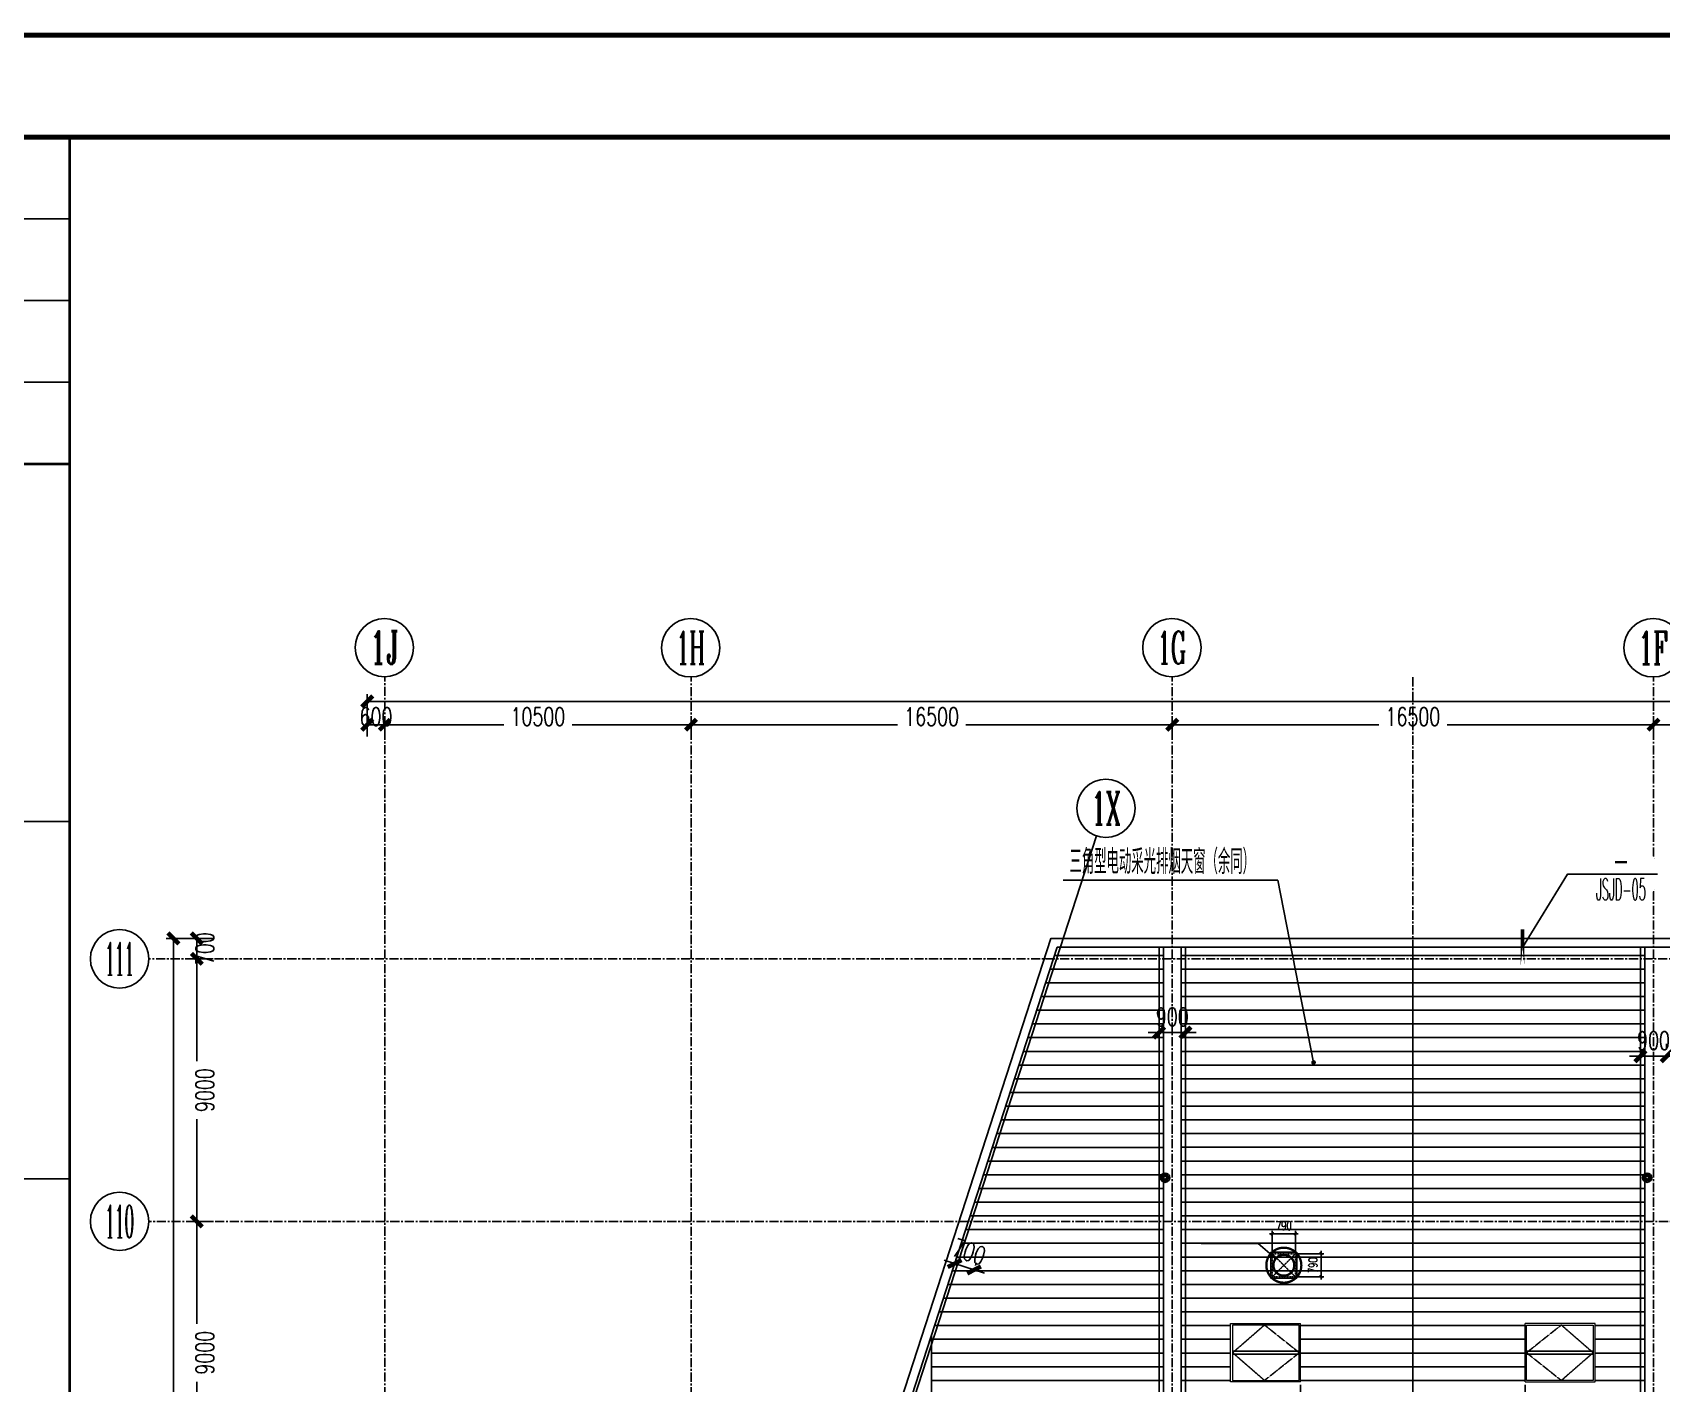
# Model space of a CAD drawing. Extents: x -599358 to 2865263, y -1062760 to 486533.
# Drawn here: x 122257 to 178102, y -804563 to -758262 of the extents above; entities that cross this region are included whole.
import ezdxf
from ezdxf.enums import TextEntityAlignment as Align

# ---------------------------------------------------------------- set-up
doc = ezdxf.new("R2010")
doc.units = 0
doc.set_wipeout_variables(frame=1)
for name, pattern in [('CENTER', [2, 1.25, -0.25, 0.25, -0.25]), ('DASH', [0.35, 0.25, -0.1]), ('HIDDEN', [0.375, 0.25, -0.125])]:
    doc.linetypes.add(name, pattern=pattern)
for name, color, linetype in [('0-cxFrame', 155, 'Continuous'), ('3符号', 173, 'Continuous'), ('3索引', 3, 'Continuous'), ('A-AXIS-DP', 126, 'Continuous'), ('A-AXIS-SYMB', 3, 'Continuous'), ('A-LIN-V', 9, 'Continuous'), ('A-SFCE', 30, 'Continuous'), ('A-WINDOW', 140, 'Continuous'), ('DIM', 173, 'Continuous'), ('DIM_SYMB', 3, 'Continuous'), ('DOTE', 1, 'CENTER'), ('PUB_TEXT', 7, 'Continuous'), ('参考线', 8, 'Continuous'), ('外框', 1, 'HIDDEN'), ('屋面板111', 6, 'Continuous'), ('暖通', 7, 'Continuous'), ('虹吸雨水斗', 6, 'Continuous')]:
    doc.layers.add(name, color=color, linetype=linetype)
doc.layers.add('0-cxText', color=131, linetype='Continuous', lineweight=25)
doc.layers.add('成型线', color=3, linetype='Continuous', lineweight=18)
doc.styles.add('_TCH_AXIS', font='COMPLEX', dxfattribs={"bigfont": 'GBCBIG'})
doc.styles.add('_TCH_DIM', font='SIMPLEX', dxfattribs={"bigfont": 'GBCBIG'})
doc.styles.add('_TCH_DIM_T3', font='SIMPLEX', dxfattribs={"width": 0.705882, "bigfont": 'GBCBIG'})
doc.styles.add('cx_tuming', font='simhei.ttf')
doc.styles.add('cx_tuqian1', font='宋体.shx')
doc.styles.add('DHTEXT-1', font='romans.shx', dxfattribs={"width": 0.7, "bigfont": 'chinese.shx'})
doc.styles.add('卓越符号', font='ROMANS.shx', dxfattribs={"width": 0.7, "bigfont": 'CHINESE.shx'})
doc.styles.add('黑体', font='simhei.ttf')
doc.dimstyles.new('_TCH_ARCH&&100', dxfattribs={"dimtxt": 297.5, "dimasz": 100, "dimexe": 100, "dimexo": 100, "dimgap": 126.25, "dimtad": 1, "dimdec": 0, "dimzin": 0, "dimdsep": 46, "dimtxsty": '_TCH_DIM_T3', "dimblk": 'ARCHTICK', "dimcen": 0.09, "dimclrt": 7, "dimazin": 2, "dimtfac": 1, "dimtdec": 0, "dimtix": 1, "dimtmove": 2, "dimatfit": 3, "dimfxl": 0, "dimtolj": 1, "dimtzin": 0, "dimarcsym": 0})
doc.dimstyles.new('_TCH_ARCH&&50', dxfattribs={"dimtxt": 148.75, "dimasz": 50, "dimexe": 50, "dimexo": 50, "dimgap": 63.125, "dimtad": 1, "dimdec": 0, "dimzin": 0, "dimdsep": 46, "dimtxsty": '_TCH_DIM_T3', "dimblk": 'ARCHTICK', "dimcen": 0.09, "dimclrt": 7, "dimazin": 2, "dimtfac": 1, "dimtdec": 0, "dimtix": 1, "dimtmove": 2, "dimatfit": 3, "dimfxl": 0, "dimtolj": 1, "dimtzin": 0, "dimarcsym": 0})
doc.dimstyles.new('ZN250', dxfattribs={"dimscale": 250, "dimtxt": 2.5, "dimasz": 1.5, "dimexe": 1, "dimexo": 2, "dimgap": 0.9, "dimtad": 1, "dimdec": 0, "dimdsep": 46, "dimtxsty": 'DHTEXT-1', "dimblk": 'ARCHTICK', "dimcen": 2.5, "dimclrd": 173, "dimclre": 173, "dimclrt": 7, "dimazin": 2, "dimtfac": 1, "dimtdec": 0, "dimtix": 1, "dimtmove": 2, "dimatfit": 3, "dimfxl": 0, "dimarcsym": 0})

# ---------------------------------------------------------------- blocks, each defined once
blk = doc.blocks.new('_ArchTick')
at = {"color": 0, "linetype": 'ByBlock', "const_width": 0.4}
blk.add_lwpolyline([(-0.5, -0.5), (0.5, 0.5)], dxfattribs=at)
blk = doc.blocks.new('*D1006')
at = {"layer": 'Defpoints', "color": 0, "ltscale": 2500, "transparency": 16777216}
for p in [(128946, -799011), (127887, -808011), (128946, -808011)]:
    blk.add_point(p, dxfattribs=at)
at = {"layer": 'DIM', "color": 173, "linetype": 'ByBlock', "lineweight": -2, "ltscale": 2500, "transparency": 16777216}
for p, q in [((128446, -799011), (127637, -799011)), ((127887, -799011), (127887, -802516)), ((127887, -808011), (127887, -804507)), ((128446, -808011), (127637, -808011))]:
    blk.add_line(p, q, dxfattribs=at)
at = {"layer": 'DIM', "color": 173, "lineweight": -2, "ltscale": 2500, "transparency": 16777216, "xscale": 375, "yscale": 375, "zscale": 375}
for p, rotation in [((127887, -799011), 90), ((127887, -808011), 270)]:
    blk.add_blockref('_ArchTick', p, dxfattribs=dict(at, rotation=rotation))
at = {"layer": 'DIM', "color": 7, "ltscale": 2500, "transparency": 16777216, "insert": (128162, -803511), "char_height": 625, "attachment_point": 5, "rotation": 90, "style": 'DHTEXT-1'}
blk.add_mtext('9000', dxfattribs=at)
blk = doc.blocks.new('*D1007')
at = {"layer": 'Defpoints', "color": 0, "ltscale": 2500, "transparency": 16777216}
for p in [(128946, -790011), (127887, -799011), (128946, -799011)]:
    blk.add_point(p, dxfattribs=at)
at = {"layer": 'DIM', "color": 173, "linetype": 'ByBlock', "lineweight": -2, "ltscale": 2500, "transparency": 16777216}
for p, q in [((128446, -790011), (127637, -790011)), ((127887, -790011), (127887, -793516)), ((127887, -799011), (127887, -795507)), ((128446, -799011), (127637, -799011))]:
    blk.add_line(p, q, dxfattribs=at)
at = {"layer": 'DIM', "color": 173, "lineweight": -2, "ltscale": 2500, "transparency": 16777216, "xscale": 375, "yscale": 375, "zscale": 375}
for p, rotation in [((127887, -790011), 90), ((127887, -799011), 270)]:
    blk.add_blockref('_ArchTick', p, dxfattribs=dict(at, rotation=rotation))
at = {"layer": 'DIM', "color": 7, "ltscale": 2500, "transparency": 16777216, "insert": (128162, -794511), "char_height": 625, "attachment_point": 5, "rotation": 90, "style": 'DHTEXT-1'}
blk.add_mtext('9000', dxfattribs=at)
blk = doc.blocks.new('*D1008')
at = {"layer": 'Defpoints', "color": 0, "ltscale": 2500, "transparency": 16777216}
for p in [(128946, -789311), (127887, -790011), (128946, -790011)]:
    blk.add_point(p, dxfattribs=at)
at = {"layer": 'DIM', "color": 173, "linetype": 'ByBlock', "lineweight": -2, "ltscale": 2500, "transparency": 16777216}
for p, q in [((128446, -789311), (127637, -789311)), ((127887, -789311), (127887, -790011)), ((128446, -790011), (127637, -790011))]:
    blk.add_line(p, q, dxfattribs=at)
at = {"layer": 'DIM', "color": 173, "lineweight": -2, "ltscale": 2500, "transparency": 16777216, "xscale": 375, "yscale": 375, "zscale": 375}
for p, rotation in [((127887, -789311), 90), ((127887, -790011), 270)]:
    blk.add_blockref('_ArchTick', p, dxfattribs=dict(at, rotation=rotation))
at = {"layer": 'DIM', "color": 7, "ltscale": 2500, "transparency": 16777216, "insert": (128162, -789661), "char_height": 625, "attachment_point": 5, "rotation": 90, "style": 'DHTEXT-1'}
blk.add_mtext('700', dxfattribs=at)
blk = doc.blocks.new('*D1009')
at = {"layer": 'Defpoints', "color": 0, "ltscale": 2500, "transparency": 16777216}
for p in [(134331, -781985), (133731, -782891), (134331, -782891)]:
    blk.add_point(p, dxfattribs=at)
at = {"layer": 'DIM', "color": 173, "linetype": 'ByBlock', "lineweight": -2, "ltscale": 2500, "transparency": 16777216}
for p, q in [((133731, -782391), (133731, -781735)), ((134331, -782391), (134331, -781735)), ((133731, -781985), (134331, -781985))]:
    blk.add_line(p, q, dxfattribs=at)
at = {"layer": 'DIM', "color": 173, "lineweight": -2, "ltscale": 2500, "transparency": 16777216, "xscale": 375, "yscale": 375, "zscale": 375, "rotation": 180}
blk.add_blockref('_ArchTick', (133731, -781985), dxfattribs=at)
at = {"layer": 'DIM', "color": 173, "lineweight": -2, "ltscale": 2500, "transparency": 16777216, "xscale": 375, "yscale": 375, "zscale": 375}
blk.add_blockref('_ArchTick', (134331, -781985), dxfattribs=at)
at = {"layer": 'DIM', "color": 7, "ltscale": 2500, "transparency": 16777216, "insert": (134031, -781710), "char_height": 625, "attachment_point": 5, "style": 'DHTEXT-1'}
blk.add_mtext('600', dxfattribs=at)
blk = doc.blocks.new('*D1010')
at = {"layer": 'Defpoints', "color": 0, "ltscale": 2500, "transparency": 16777216}
for p in [(144831, -781985), (134331, -782891), (144831, -782891)]:
    blk.add_point(p, dxfattribs=at)
at = {"layer": 'DIM', "color": 173, "linetype": 'ByBlock', "lineweight": -2, "ltscale": 2500, "transparency": 16777216}
for p, q in [((134331, -782391), (134331, -781735)), ((144831, -782391), (144831, -781735)), ((134331, -781985), (138408, -781985)), ((144831, -781985), (140754, -781985))]:
    blk.add_line(p, q, dxfattribs=at)
at = {"layer": 'DIM', "color": 173, "lineweight": -2, "ltscale": 2500, "transparency": 16777216, "xscale": 375, "yscale": 375, "zscale": 375, "rotation": 180}
blk.add_blockref('_ArchTick', (134331, -781985), dxfattribs=at)
at = {"layer": 'DIM', "color": 173, "lineweight": -2, "ltscale": 2500, "transparency": 16777216, "xscale": 375, "yscale": 375, "zscale": 375}
blk.add_blockref('_ArchTick', (144831, -781985), dxfattribs=at)
at = {"layer": 'DIM', "color": 7, "ltscale": 2500, "transparency": 16777216, "insert": (139581, -781710), "char_height": 625, "attachment_point": 5, "style": 'DHTEXT-1'}
blk.add_mtext('10500', dxfattribs=at)
blk = doc.blocks.new('*D1011')
at = {"layer": 'Defpoints', "color": 0, "ltscale": 2500, "transparency": 16777216}
for p in [(161331, -781985), (144831, -782891), (161331, -782891)]:
    blk.add_point(p, dxfattribs=at)
at = {"layer": 'DIM', "color": 173, "linetype": 'ByBlock', "lineweight": -2, "ltscale": 2500, "transparency": 16777216}
for p, q in [((144831, -782391), (144831, -781735)), ((161331, -782391), (161331, -781735)), ((144831, -781985), (151908, -781985)), ((161331, -781985), (154254, -781985))]:
    blk.add_line(p, q, dxfattribs=at)
at = {"layer": 'DIM', "color": 173, "lineweight": -2, "ltscale": 2500, "transparency": 16777216, "xscale": 375, "yscale": 375, "zscale": 375, "rotation": 180}
blk.add_blockref('_ArchTick', (144831, -781985), dxfattribs=at)
at = {"layer": 'DIM', "color": 173, "lineweight": -2, "ltscale": 2500, "transparency": 16777216, "xscale": 375, "yscale": 375, "zscale": 375}
blk.add_blockref('_ArchTick', (161331, -781985), dxfattribs=at)
at = {"layer": 'DIM', "color": 7, "ltscale": 2500, "transparency": 16777216, "insert": (153081, -781710), "char_height": 625, "attachment_point": 5, "style": 'DHTEXT-1'}
blk.add_mtext('16500', dxfattribs=at)
blk = doc.blocks.new('*D1012')
at = {"layer": 'Defpoints', "color": 0, "ltscale": 2500, "transparency": 16777216}
for p in [(177831, -781985), (161331, -782891), (177831, -782891)]:
    blk.add_point(p, dxfattribs=at)
at = {"layer": 'DIM', "color": 173, "linetype": 'ByBlock', "lineweight": -2, "ltscale": 2500, "transparency": 16777216}
for p, q in [((161331, -782391), (161331, -781735)), ((177831, -782391), (177831, -781735)), ((161331, -781985), (168408, -781985)), ((177831, -781985), (170754, -781985))]:
    blk.add_line(p, q, dxfattribs=at)
at = {"layer": 'DIM', "color": 173, "lineweight": -2, "ltscale": 2500, "transparency": 16777216, "xscale": 375, "yscale": 375, "zscale": 375, "rotation": 180}
blk.add_blockref('_ArchTick', (161331, -781985), dxfattribs=at)
at = {"layer": 'DIM', "color": 173, "lineweight": -2, "ltscale": 2500, "transparency": 16777216, "xscale": 375, "yscale": 375, "zscale": 375}
blk.add_blockref('_ArchTick', (177831, -781985), dxfattribs=at)
at = {"layer": 'DIM', "color": 7, "ltscale": 2500, "transparency": 16777216, "insert": (169581, -781710), "char_height": 625, "attachment_point": 5, "style": 'DHTEXT-1'}
blk.add_mtext('16500', dxfattribs=at)
blk = doc.blocks.new('*D1013')
at = {"layer": 'Defpoints', "color": 0, "ltscale": 2500, "transparency": 16777216}
for p in [(194331, -781985), (177831, -782891), (194331, -782891)]:
    blk.add_point(p, dxfattribs=at)
at = {"layer": 'DIM', "color": 173, "linetype": 'ByBlock', "lineweight": -2, "ltscale": 2500, "transparency": 16777216}
for p, q in [((177831, -782391), (177831, -781735)), ((194331, -782391), (194331, -781735)), ((177831, -781985), (184908, -781985)), ((194331, -781985), (187254, -781985))]:
    blk.add_line(p, q, dxfattribs=at)
at = {"layer": 'DIM', "color": 173, "lineweight": -2, "ltscale": 2500, "transparency": 16777216, "xscale": 375, "yscale": 375, "zscale": 375, "rotation": 180}
blk.add_blockref('_ArchTick', (177831, -781985), dxfattribs=at)
at = {"layer": 'DIM', "color": 173, "lineweight": -2, "ltscale": 2500, "transparency": 16777216, "xscale": 375, "yscale": 375, "zscale": 375}
blk.add_blockref('_ArchTick', (194331, -781985), dxfattribs=at)
at = {"layer": 'DIM', "color": 7, "ltscale": 2500, "transparency": 16777216, "insert": (186081, -781710), "char_height": 625, "attachment_point": 5, "style": 'DHTEXT-1'}
blk.add_mtext('16500', dxfattribs=at)
blk = doc.blocks.new('*D1035')
at = {"layer": 'Defpoints', "color": 0, "ltscale": 2500, "transparency": 16777216}
for p in [(260231, -781185), (133731, -782791), (260231, -782791)]:
    blk.add_point(p, dxfattribs=at)
at = {"layer": 'DIM', "color": 173, "linetype": 'ByBlock', "lineweight": -2, "ltscale": 2500, "transparency": 16777216}
for p, q in [((133731, -782291), (133731, -780935)), ((133731, -781185), (195600, -781185)), ((260231, -781185), (198363, -781185)), ((260231, -782291), (260231, -780935))]:
    blk.add_line(p, q, dxfattribs=at)
at = {"layer": 'DIM', "color": 173, "lineweight": -2, "ltscale": 2500, "transparency": 16777216, "xscale": 375, "yscale": 375, "zscale": 375, "rotation": 180}
blk.add_blockref('_ArchTick', (133731, -781185), dxfattribs=at)
at = {"layer": 'DIM', "color": 173, "lineweight": -2, "ltscale": 2500, "transparency": 16777216, "xscale": 375, "yscale": 375, "zscale": 375}
blk.add_blockref('_ArchTick', (260231, -781185), dxfattribs=at)
at = {"layer": 'DIM', "color": 7, "ltscale": 2500, "transparency": 16777216, "insert": (196981, -780910), "char_height": 625, "attachment_point": 5, "style": 'DHTEXT-1'}
blk.add_mtext('126500', dxfattribs=at)
blk = doc.blocks.new('*D1036')
at = {"layer": 'Defpoints', "color": 0, "ltscale": 2500, "transparency": 16777216}
for p in [(128846, -789311), (127087, -880711), (128846, -880711)]:
    blk.add_point(p, dxfattribs=at)
at = {"layer": 'DIM', "color": 173, "linetype": 'ByBlock', "lineweight": -2, "ltscale": 2500, "transparency": 16777216}
for p, q in [((128346, -789311), (126837, -789311)), ((127087, -789311), (127087, -833807)), ((127087, -880711), (127087, -836216)), ((128346, -880711), (126837, -880711))]:
    blk.add_line(p, q, dxfattribs=at)
at = {"layer": 'DIM', "color": 173, "lineweight": -2, "ltscale": 2500, "transparency": 16777216, "xscale": 375, "yscale": 375, "zscale": 375}
for p, rotation in [((127087, -789311), 90), ((127087, -880711), 270)]:
    blk.add_blockref('_ArchTick', p, dxfattribs=dict(at, rotation=rotation))
at = {"layer": 'DIM', "color": 7, "ltscale": 2500, "transparency": 16777216, "insert": (127362, -835011), "char_height": 625, "attachment_point": 5, "rotation": 90, "style": 'DHTEXT-1'}
blk.add_mtext('91400', dxfattribs=at)
blk = doc.blocks.new('卓越-轴号')
blk.add_circle((0, 0), 4)
at = {"color": 0, "style": '_TCH_AXIS', "width": 1.041667, "flags": 8}
blk.add_attdef('A', text='', height=4.48, dxfattribs=at).set_placement((-2, -2.24), (2, -2.24), align=Align.FIT)
blk = doc.blocks.new('343')
at = {"layer": 'DOTE', "ltscale": 250}
for p, q in [((1043949, -209412), (1043949, -103756)), ((1054449, -209417), (1054449, -103761)), ((1070949, -209417), (1070949, -103761)), ((1079199, -209583), (1079199, -103761)), ((1087449, -209417), (1087449, -103761)), ((1177919, -113423), (1035857, -113423)), ((1153449, -122423), (1035857, -122423))]:
    blk.add_line(p, q, dxfattribs=at)
blk = doc.blocks.new('块1')
at = {"layer": '屋面板111', "ltscale": 2500}
for p, q in [((178131, -286635), (186081, -286635)), ((194031, -286635), (186081, -286635)), ((178131, -287105), (186081, -287105)), ((178131, -287575), (186081, -287575)), ((194031, -287105), (186081, -287105)), ((194031, -287575), (186081, -287575)), ((178131, -288045), (186081, -288045)), ((194031, -288045), (186081, -288045)), ((178131, -288515), (186081, -288515)), ((194031, -288515), (186081, -288515)), ((178131, -288985), (186081, -288985)), ((194031, -288985), (186081, -288985)), ((178131, -289455), (186081, -289455)), ((194031, -289455), (186081, -289455)), ((178131, -289925), (186081, -289925)), ((194031, -289925), (186081, -289925)), ((178131, -290395), (186081, -290395)), ((178131, -290865), (186081, -290865)), ((194031, -290395), (186081, -290395)), ((194031, -290865), (186081, -290865)), ((178131, -291335), (186081, -291335)), ((194031, -291335), (186081, -291335)), ((178131, -291805), (186081, -291805)), ((194031, -291805), (186081, -291805)), ((178131, -292275), (186081, -292275)), ((194031, -292275), (186081, -292275)), ((178131, -292745), (186081, -292745)), ((194031, -292745), (186081, -292745)), ((178131, -293215), (186081, -293215)), ((178131, -293685), (186081, -293685)), ((194031, -293215), (186081, -293215)), ((194031, -293685), (186081, -293685)), ((178131, -294155), (186081, -294155)), ((194031, -294155), (186081, -294155)), ((178131, -294625), (186081, -294625)), ((194031, -294625), (186081, -294625)), ((178131, -295095), (186081, -295095)), ((194031, -295095), (186081, -295095)), ((178131, -295565), (186081, -295565)), ((194031, -295565), (186081, -295565)), ((178131, -296035), (186081, -296035)), ((178131, -296505), (186081, -296505)), ((194031, -296035), (186081, -296035)), ((194031, -296505), (186081, -296505)), ((178131, -296975), (186081, -296975)), ((194031, -296975), (186081, -296975)), ((178131, -297445), (186081, -297445)), ((194031, -297445), (186081, -297445)), ((178131, -297915), (186081, -297915)), ((194031, -297915), (186081, -297915)), ((178131, -298385), (186081, -298385)), ((194031, -298385), (186081, -298385)), ((178131, -298855), (186081, -298855)), ((178131, -299325), (186081, -299325)), ((194031, -298855), (186081, -298855)), ((194031, -299325), (186081, -299325)), ((178131, -299795), (186081, -299795)), ((194031, -299795), (186081, -299795)), ((178131, -300265), (186081, -300265)), ((194031, -300265), (186081, -300265)), ((178131, -300735), (186081, -300735)), ((194031, -300735), (186081, -300735)), ((178131, -301205), (186081, -301205)), ((194031, -301205), (186081, -301205))]:
    blk.add_line(p, q, dxfattribs=at)
for points in [[(178131, -286355), (178131, -377155)], [(194031, -286355), (194031, -377155)]]:
    blk.add_lwpolyline(points, dxfattribs=at)
blk = doc.blocks.new('*D1056')
at = {"layer": 'Defpoints', "color": 0, "ltscale": 2500, "transparency": 16777216}
for p in [(177381, -793424), (178281, -793351), (178281, -793424)]:
    blk.add_point(p, dxfattribs=at)
at = {"layer": 'DIM', "color": 173, "linetype": 'ByBlock', "lineweight": -2, "ltscale": 2500, "transparency": 16777216}
for p, q in [((177381, -792924), (177381, -793101)), ((178281, -792924), (178281, -793101)), ((177381, -793351), (177006, -793351)), ((177381, -793351), (178281, -793351)), ((178281, -793351), (178656, -793351))]:
    blk.add_line(p, q, dxfattribs=at)
at = {"layer": 'DIM', "color": 173, "lineweight": -2, "ltscale": 2500, "transparency": 16777216, "xscale": 375, "yscale": 375, "zscale": 375}
blk.add_blockref('_ArchTick', (177381, -793351), dxfattribs=at)
at = {"layer": 'DIM', "color": 173, "lineweight": -2, "ltscale": 2500, "transparency": 16777216, "xscale": 375, "yscale": 375, "zscale": 375, "rotation": 180}
blk.add_blockref('_ArchTick', (178281, -793351), dxfattribs=at)
at = {"layer": 'DIM', "color": 7, "ltscale": 2500, "transparency": 16777216, "insert": (177831, -792814), "char_height": 625, "attachment_point": 5, "style": 'DHTEXT-1'}
blk.add_mtext('900', dxfattribs=at)
blk = doc.blocks.new('*D1058')
at = {"layer": 'Defpoints', "color": 0, "ltscale": 2500, "transparency": 16777216}
for p in [(160881, -792890), (161781, -792537), (161781, -792890)]:
    blk.add_point(p, dxfattribs=at)
at = {"layer": 'DIM', "color": 173, "linetype": 'ByBlock', "lineweight": -2, "ltscale": 2500, "transparency": 16777216}
for p, q in [((160881, -792390), (160881, -792287)), ((161781, -792390), (161781, -792287)), ((160881, -792537), (160506, -792537)), ((160881, -792537), (161781, -792537)), ((161781, -792537), (162156, -792537))]:
    blk.add_line(p, q, dxfattribs=at)
at = {"layer": 'DIM', "color": 173, "lineweight": -2, "ltscale": 2500, "transparency": 16777216, "xscale": 375, "yscale": 375, "zscale": 375}
blk.add_blockref('_ArchTick', (160881, -792537), dxfattribs=at)
at = {"layer": 'DIM', "color": 173, "lineweight": -2, "ltscale": 2500, "transparency": 16777216, "xscale": 375, "yscale": 375, "zscale": 375, "rotation": 180}
blk.add_blockref('_ArchTick', (161781, -792537), dxfattribs=at)
at = {"layer": 'DIM', "color": 7, "ltscale": 2500, "transparency": 16777216, "insert": (161331, -792000), "char_height": 625, "attachment_point": 5, "style": 'DHTEXT-1'}
blk.add_mtext('900', dxfattribs=at)
blk = doc.blocks.new('*D1890')
at = {"layer": 'Defpoints', "color": 0, "ltscale": 2500, "transparency": 16777216}
for p in [(153765, -800777), (153869, -800456), (154430, -800993)]:
    blk.add_point(p, dxfattribs=at)
at = {"layer": 'DIM', "color": 173, "linetype": 'ByBlock', "lineweight": -2, "ltscale": 2500, "transparency": 16777216}
for p, q in [((153919, -800302), (153946, -800219)), ((153869, -800456), (153512, -800341)), ((154535, -800673), (153869, -800456)), ((154535, -800673), (154891, -800788)), ((154585, -800518), (154612, -800435))]:
    blk.add_line(p, q, dxfattribs=at)
at = {"layer": 'DIM', "color": 173, "lineweight": -2, "ltscale": 2500, "transparency": 16777216, "xscale": 375, "yscale": 375, "zscale": 375}
for p, rotation in [((153869, -800456), 342.0237134181526), ((154535, -800673), 162.0237134181526)]:
    blk.add_blockref('_ArchTick', p, dxfattribs=dict(at, rotation=rotation))
at = {"layer": 'DIM', "color": 7, "ltscale": 2500, "transparency": 16777216, "insert": (154367, -800053), "char_height": 625, "attachment_point": 5, "rotation": 342.0237, "style": 'DHTEXT-1'}
blk.add_mtext('700', dxfattribs=at)
blk = doc.blocks.new('卓越-指向索引')
blk.add_wipeout([(0, 5), (-0.52, 4.97), (-1.04, 4.89), (-1.55, 4.76), (-2.03, 4.57), (-2.5, 4.33), (-2.94, 4.05), (-3.35, 3.72), (-3.72, 3.35), (-4.05, 2.94), (-4.33, 2.5), (-4.57, 2.03), (-4.76, 1.55), (-4.89, 1.04), (-4.97, 0.52), (-5, 0), (-4.97, -0.52), (-4.89, -1.04), (-4.76, -1.55), (-4.57, -2.03), (-4.33, -2.5), (-4.05, -2.94), (-3.72, -3.35), (-3.35, -3.72), (-2.94, -4.05), (-2.5, -4.33), (-2.03, -4.57), (-1.55, -4.76), (-1.04, -4.89), (-0.52, -4.97), (0, -5), (0.52, -4.97), (1.04, -4.89), (1.55, -4.76), (2.03, -4.57), (2.5, -4.33), (2.94, -4.05), (3.35, -3.72), (3.72, -3.35), (4.05, -2.94), (4.33, -2.5), (4.57, -2.03), (4.76, -1.55), (4.89, -1.04), (4.97, -0.52), (5, 0), (4.97, 0.52), (4.89, 1.04), (4.76, 1.55), (4.57, 2.03), (4.33, 2.5), (4.05, 2.94), (3.72, 3.35), (3.35, 3.72), (2.94, 4.05), (2.5, 4.33), (2.03, 4.57), (1.55, 4.76), (1.04, 4.89), (0.52, 4.97)])
blk.add_line((-5, 0), (5, 0))
at = {"color": 0, "style": '卓越符号', "width": 0.7, "flags": 8}
blk.add_attdef('索引编号', text='', height=3, dxfattribs=at).set_placement((0, 0.37), align=Align.CENTER)
at = {"color": 0, "style": '卓越符号', "width": 0.892319, "flags": 8}
blk.add_attdef('图号', text='', height=3, dxfattribs=at).set_placement((-3.41, -3.6), (3.41, -3.6), align=Align.FIT)
blk = doc.blocks.new('“奔腾”虹吸雨水斗')
at = {"layer": '虹吸雨水斗', "lineweight": 25}
for p, q in [((946944, 86685), (947028, 86658)), ((947028, 86641), (946944, 86614)), ((947032, 86673), (946946, 86692)), ((946946, 86607), (947032, 86625)), ((946982, 86753), (947040, 86688)), ((947040, 86611), (946982, 86546)), ((947052, 86699), (946987, 86758)), ((946987, 86541), (947052, 86600)), ((947048, 86793), (947066, 86707)), ((947066, 86592), (947048, 86506)), ((947082, 86711), (947055, 86795)), ((947055, 86504), (947082, 86587)), ((947125, 86795), (947098, 86711)), ((947098, 86587), (947125, 86504)), ((947114, 86707), (947132, 86793)), ((947132, 86506), (947114, 86592)), ((947194, 86758), (947128, 86699)), ((947128, 86600), (947194, 86541)), ((947140, 86688), (947199, 86753)), ((947199, 86546), (947140, 86611)), ((947234, 86692), (947148, 86673)), ((947148, 86625), (947234, 86607)), ((947152, 86658), (947236, 86685)), ((947236, 86614), (947152, 86641))]:
    blk.add_line(p, q, dxfattribs=at)
for radius in [150, 47.6]:
    blk.add_circle((947090, 86649), radius, dxfattribs=at)
for centre, start, end in [((947025, 86649), 291.6382, 68.3675), ((947034, 86682), 261.6382, 38.3675), ((947034, 86617), 321.6382, 98.3675), ((947057, 86706), 231.6382, 8.3675), ((947057, 86593), 351.6382, 128.3675), ((947090, 86715), 201.6382, 338.3675), ((947090, 86584), 21.6382, 158.3675), ((947123, 86706), 171.6382, 308.3675), ((947123, 86593), 51.6382, 188.3675), ((947147, 86682), 141.6382, 278.3675), ((947147, 86617), 81.6382, 218.3675), ((947155, 86649), 111.6382, 248.3675)]:
    blk.add_arc(centre, 8.82, start, end, dxfattribs=at)
blk = doc.blocks.new('zjcx_lan_xinxi(Dragon)')
for p, q in [((7000, -3200), (0, -3200)), ((7000, -6700), (0, -6700)), ((7000, -10200), (0, -10200))]:
    blk.add_line(p, q)
at = {"const_width": 25}
blk.add_lwpolyline([(0, -20700), (7000, -20700), (7000, 0), (0, 0)], close=True, dxfattribs=at)
for points in [[(7000, -3200), (7000, 0)], [(0, -3200), (7000, -3200)], [(0, -20700), (7000, -20700), (7000, -3200)]]:
    blk.add_lwpolyline(points, dxfattribs=at)
for points in [[(0, -800), (7000, -800)], [(0, -1600), (7000, -1600)], [(0, -2400), (7000, -2400)]]:
    blk.add_lwpolyline(points)
blk = doc.blocks.new('T-信息(Dragon)')
at = {"layer": '0-cxFrame'}
blk.add_blockref('zjcx_lan_xinxi(Dragon)', (0, 0), dxfattribs=at)
blk = doc.blocks.new('TK22.A2 L(Dragon)')
at = {"layer": '0-cxFrame', "color": 7, "const_width": 0.5}
blk.add_lwpolyline([(0, 0), (-594, 0), (-594, 420), (0, 420)], close=True, dxfattribs=at)
at = {"layer": '0-cxFrame', "const_width": 0.5}
blk.add_lwpolyline([(-80, 10), (-574, 10), (-574, 410), (-80, 410)], close=True, dxfattribs=at)
at = {"layer": '0-cxFrame', "xscale": 0.01, "yscale": 0.01, "zscale": 0.01}
blk.add_blockref('T-信息(Dragon)', (-574, 410), dxfattribs=at)
at = {"style": '黑体', "flags": 4}
blk.add_attdef('图幅', text='', height=3.3, dxfattribs=at).set_placement((-40, 3), align=Align.RIGHT)
at = {"layer": '0-cxText', "flags": 4}
for tag, height, style, p in [('建设单位', 3.5, 'cx_tuming', (-45, 240)), ('项目名称', 3.5, 'cx_tuming', (-45, 210)), ('子项名称', 3.5, 'cx_tuming', (-45, 180)), ('工程编号', 3.3, 'cx_tuqian1', (-35, 165)), ('图名1', 3.5, 'cx_tuming', (-45, 87)), ('图名2', 3.5, 'cx_tuming', (-45, 79)), ('图名3', 3.5, 'cx_tuming', (-45, 71)), ('出图日期', 3.3, 'cx_tuqian1', (-39, 60)), ('专业', 3.3, 'cx_tuqian1', (-55, 52)), ('图号', 3.3, 'cx_tuqian1', (-55, 44)), ('版次', 3.3, 'cx_tuqian1', (-20, 44))]:
    blk.add_attdef(tag, text='', height=height, dxfattribs=dict(at, style=style)).set_placement(p, align=Align.MIDDLE)
at = {"layer": 'Defpoints', "color": 6, "flags": 4}
for tag, height, style, p in [('tufu', 3.3, '黑体', (-12, 12)), ('dwfname', 4, 'cx_tuqian1', (-80, 3))]:
    blk.add_attdef(tag, text='', height=height, dxfattribs=dict(at, style=style)).set_placement(p, align=Align.RIGHT)
blk = doc.blocks.new('*D1776')
at = {"layer": 'A-AXIS-DP', "color": 0, "lineweight": -2, "transparency": 16777216}
for p, q in [((-495, 395), (-1374, 395)), ((-1274, 395), (-1274, 495)), ((-1274, 395), (-1274, -395)), ((-495, -395), (-1374, -395)), ((-1274, -395), (-1274, -495))]:
    blk.add_line(p, q, dxfattribs=at)
at = {"layer": 'Defpoints', "color": 0, "transparency": 16777216}
for p in [(-395, 395), (-1274, -395), (-395, -395)]:
    blk.add_point(p, dxfattribs=at)
at = {"layer": 'A-AXIS-DP', "color": 0, "lineweight": -2, "transparency": 16777216, "xscale": 100, "yscale": 100, "zscale": 100}
for p, rotation in [((-1274, 395), 270), ((-1274, -395), 90)]:
    blk.add_blockref('_ArchTick', p, dxfattribs=dict(at, rotation=rotation))
at = {"layer": 'A-AXIS-DP', "color": 7, "transparency": 16777216, "insert": (-999, 0), "char_height": 297.5, "attachment_point": 5, "rotation": 270, "style": '_TCH_DIM_T3'}
blk.add_mtext('\\A1;790', dxfattribs=at)
blk = doc.blocks.new('*D1777')
at = {"layer": 'A-AXIS-DP', "color": 0, "lineweight": -2, "transparency": 16777216}
for p, q in [((-395, -495), (-395, -1178)), ((395, -495), (395, -1178)), ((-395, -1078), (-495, -1078)), ((395, -1078), (-395, -1078)), ((395, -1078), (495, -1078))]:
    blk.add_line(p, q, dxfattribs=at)
at = {"layer": 'Defpoints', "color": 0, "transparency": 16777216}
for p in [(-395, -395), (395, -395), (-395, -1078)]:
    blk.add_point(p, dxfattribs=at)
at = {"layer": 'A-AXIS-DP', "color": 0, "lineweight": -2, "transparency": 16777216, "xscale": 100, "yscale": 100, "zscale": 100}
blk.add_blockref('_ArchTick', (-395, -1078), dxfattribs=at)
at = {"layer": 'A-AXIS-DP', "color": 0, "lineweight": -2, "transparency": 16777216, "xscale": 100, "yscale": 100, "zscale": 100, "rotation": 180}
blk.add_blockref('_ArchTick', (395, -1078), dxfattribs=at)
at = {"layer": 'A-AXIS-DP', "color": 7, "transparency": 16777216, "insert": (0, -1353), "char_height": 297.5, "attachment_point": 5, "rotation": 180, "style": '_TCH_DIM_T3'}
blk.add_mtext('\\A1;790', dxfattribs=at)
blk = doc.blocks.new('44')
blk.add_wipeout([(277496, 745320), (279896, 745320), (279896, 747320), (277496, 747320)]).dxf.layer = '参考线'
at = {"color": 2}
for p, q in [((277566, 746370), (279851, 746370)), ((277566, 746270), (279851, 746270))]:
    blk.add_line(p, q, dxfattribs=at)
at = {"layer": '外框'}
for points in [[(279851, 746320), (278658, 747270), (277566, 746320)], [(279851, 746320), (278658, 745370), (277566, 746320)]]:
    blk.add_lwpolyline(points, dxfattribs=at)
at = {"layer": '成型线'}
blk.add_line((279896, 745320), (279896, 747320), dxfattribs=at)
blk.add_lwpolyline([(279896, 745320), (277496, 745320), (277496, 747320), (279896, 747320)], dxfattribs=at)
blk.add_lwpolyline([(279851, 745370), (279851, 747270), (277566, 747270), (277566, 745370)], close=True, dxfattribs=at)
blk = doc.blocks.new('*D2415')
at = {"layer": 'A-WINDOW', "color": 0, "lineweight": -2, "transparency": 16777216}
for p, q in [((293946, 817220), (293946, 816470)), ((297796, 817220), (297796, 816470)), ((293946, 816520), (297796, 816520))]:
    blk.add_line(p, q, dxfattribs=at)
at = {"layer": 'Defpoints', "color": 0, "transparency": 16777216}
for p in [(293946, 817270), (297796, 817270), (297796, 816520)]:
    blk.add_point(p, dxfattribs=at)
at = {"layer": 'A-WINDOW', "color": 0, "lineweight": -2, "transparency": 16777216, "xscale": 50, "yscale": 50, "zscale": 50, "rotation": 180}
blk.add_blockref('_ArchTick', (293946, 816520), dxfattribs=at)
at = {"layer": 'A-WINDOW', "color": 0, "lineweight": -2, "transparency": 16777216, "xscale": 50, "yscale": 50, "zscale": 50}
blk.add_blockref('_ArchTick', (297796, 816520), dxfattribs=at)
at = {"layer": 'A-WINDOW', "color": 7, "transparency": 16777216, "insert": (295871, 816658), "char_height": 148.8, "attachment_point": 5, "style": '_TCH_DIM_T3'}
blk.add_mtext('\\A1;3850', dxfattribs=at)
blk = doc.blocks.new('*D2416')
at = {"layer": 'A-WINDOW', "color": 0, "lineweight": -2, "transparency": 16777216}
for p, q in [((297796, 817220), (297796, 816470)), ((301646, 817220), (301646, 816470)), ((297796, 816520), (301646, 816520))]:
    blk.add_line(p, q, dxfattribs=at)
at = {"layer": 'Defpoints', "color": 0, "transparency": 16777216}
for p in [(297796, 817270), (301646, 817270), (301646, 816520)]:
    blk.add_point(p, dxfattribs=at)
at = {"layer": 'A-WINDOW', "color": 0, "lineweight": -2, "transparency": 16777216, "xscale": 50, "yscale": 50, "zscale": 50, "rotation": 180}
blk.add_blockref('_ArchTick', (297796, 816520), dxfattribs=at)
at = {"layer": 'A-WINDOW', "color": 0, "lineweight": -2, "transparency": 16777216, "xscale": 50, "yscale": 50, "zscale": 50}
blk.add_blockref('_ArchTick', (301646, 816520), dxfattribs=at)
at = {"layer": 'A-WINDOW', "color": 7, "transparency": 16777216, "insert": (299721, 816658), "char_height": 148.8, "attachment_point": 5, "style": '_TCH_DIM_T3'}
blk.add_mtext('\\A1;3850', dxfattribs=at)
blk = doc.blocks.new('fengji')
at = {"layer": 'DIM_SYMB'}
for p, q in [((324.2, -267.9), (884.2, -747.9)), ((884.2, -747.9), (2834.2, -747.9))]:
    blk.add_line(p, q, dxfattribs=at)
at = {"layer": 'DIM_SYMB', "const_width": 40}
blk.add_lwpolyline([(310.3, -253.5, -1), (338.1, -282.3, -1)], format="xyb", close=True, dxfattribs=at)
at = {"layer": '暖通', "color": 7, "linetype": 'DASH', "ltscale": 0.5}
for p, q in [((-395, 395), (395, -395)), ((395, 395), (-395, -395))]:
    blk.add_line(p, q, dxfattribs=at)
at = {"layer": '暖通', "color": 7, "const_width": 79.8}
for points in [[(0, -600.2, -1), (0, 600.2, -1)], [(0, -600.2, 1), (0, 600.2, 1)]]:
    blk.add_lwpolyline(points, format="xyb", dxfattribs=at)
at = {"layer": '暖通', "color": 7, "ltscale": 0.5}
blk.add_lwpolyline([(-445, 445), (445, 445), (445, -445), (-445, -445)], close=True, dxfattribs=at)
at = {"layer": '暖通', "color": 7, "linetype": 'DASH', "const_width": 79.8}
for points in [[(0, -358.3, -1), (0, 358.3, -1)], [(0, -358.3, 1), (0, 358.3, 1)]]:
    blk.add_lwpolyline(points, format="xyb", dxfattribs=at)
at = {"layer": '暖通', "color": 7, "linetype": 'DASH', "ltscale": 0.5}
blk.add_lwpolyline([(-395, 395), (395, 395), (395, -395), (-395, -395)], close=True, dxfattribs=at)
at = {"layer": 'A-AXIS-DP'}
for p1, distance, picture, middle in [((-395, 395), -879.2, '*D1776', (-999.2, 0)), ((395, -395), 682.9, '*D1777', (0, -1352.9))]:
    dim = blk.add_aligned_dim(p1=p1, p2=(-395, -395), distance=distance, dimstyle='_TCH_ARCH&&100', dxfattribs=at)
    dim.commit()
    dim.dimension.update_dxf_attribs({"geometry": picture, "text_midpoint": middle})
blk = doc.blocks.new('A$C87272f5e')
at = {"layer": '暖通', "rotation": 180}
blk.add_blockref('fengji', (30825, -10500), dxfattribs=at)
blk = doc.blocks.new('nr3453464')
at = {"layer": 'A-LIN-V'}
blk.add_blockref('44', (14050, 72000), dxfattribs=at)
at = {"layer": 'A-LIN-V', "xscale": -0.9999999999999998}
blk.add_blockref('44', (581541.6, 72000), dxfattribs=at)
at = {"layer": 'A-WINDOW', "color": 1}
for p1, p2, picture, middle in [((293945.8, 817270), (297795.8, 817270), '*D2415', (295870.8, 816657.5)), ((297795.8, 817270), (301645.8, 817270), '*D2416', (299720.8, 816657.5))]:
    dim = blk.add_aligned_dim(p1=p1, p2=p2, distance=-750, dimstyle='_TCH_ARCH&&50', dxfattribs=at)
    dim.commit()
    dim.dimension.update_dxf_attribs({"geometry": picture, "text_midpoint": middle})
blk = doc.blocks.new('A$C70486d9b')
at = {"layer": 'A-WINDOW'}
blk.add_blockref('nr3453464', (-262546, -831820), dxfattribs=at)

msp = doc.modelspace()

# ---------------------------------------------------------------- linework, layer by layer
at = {"layer": '3索引'}
msp.add_lwpolyline([(173340.5, -789624), (174886.9, -787104.3), (176715.8, -787104.3)], dxfattribs=at)
at = {"layer": '3索引', "linetype": 'DASH', "ltscale": 1250, "const_width": 125}
msp.add_lwpolyline([(173340.5, -790248.8), (173340.5, -790248.8), (173340.5, -788999.1), (173340.5, -788999.1)], close=True, dxfattribs=at)
at = {"layer": 'A-AXIS-SYMB'}
for p, q in [((164955.5, -787311.4), (157595.5, -787311.4)), ((166175.5, -793561.4), (164955.5, -787311.4))]:
    msp.add_line(p, q, dxfattribs=at)
at = {"layer": 'A-AXIS-SYMB', "const_width": 80}
msp.add_lwpolyline([(166183.2, -793600.7, 1), (166167.9, -793522.2, 1)], format="xyb", close=True, dxfattribs=at)
at = {"layer": 'A-LIN-V'}
for points in [[(160881.4, -789611.4), (160881.4, -880411.4)], [(161781.4, -789611.4), (161781.4, -880411.4)], [(177381.4, -789611.4), (177381.4, -880411.4)]]:
    msp.add_lwpolyline(points, dxfattribs=at)
at = {"layer": 'A-SFCE'}
for p, q in [((144531.4, -829234.4), (157387.5, -789611.4)), ((157387.5, -789611.4), (244231.4, -789611.4)), ((169581.4, -789611.4), (169581.4, -880411.4)), ((153081.4, -802883.1), (153081.4, -880411.4))]:
    msp.add_line(p, q, dxfattribs=at)
msp.add_lwpolyline([(134331.4, -862511.4), (133731.4, -862511.4), (133731.4, -861548.1), (157169.4, -789311.4), (244231.4, -789311.4)], dxfattribs=at)
at = {"layer": 'DOTE', "linetype": 'ByBlock'}
msp.add_lwpolyline([(132243.8, -867428.8), (158730.4, -785796.7)], dxfattribs=at)
at = {"layer": '屋面板111', "ltscale": 2500}
for p, q in [((161031.4, -789891.4), (157296.7, -789891.4)), ((161031.4, -790361.4), (157144.2, -790361.4)), ((161031.4, -791301.4), (156839.2, -791301.4)), ((161031.4, -790831.4), (156991.7, -790831.4)), ((161031.4, -791771.4), (156686.7, -791771.4)), ((161031.4, -792241.4), (156534.2, -792241.4)), ((161031.4, -792711.4), (156381.7, -792711.4)), ((161031.4, -793181.4), (156229.2, -793181.4)), ((161031.4, -793651.4), (156076.7, -793651.4)), ((161031.4, -794591.4), (155771.7, -794591.4)), ((161031.4, -794121.4), (155924.2, -794121.4)), ((161031.4, -795061.4), (155619.2, -795061.4)), ((161031.4, -795531.4), (155466.7, -795531.4)), ((161031.4, -796001.4), (155314.2, -796001.4)), ((161031.4, -796471.4), (155161.7, -796471.4)), ((161031.3, -797411.4), (154856.7, -797411.4)), ((161031.4, -796941.4), (155009.2, -796941.4)), ((161031.3, -797881.4), (154704.2, -797881.4)), ((161031.3, -798351.4), (154551.7, -798351.4)), ((161031.3, -798821.4), (154399.2, -798821.4)), ((161031.3, -799291.4), (154246.7, -799291.4)), ((161031.3, -800231.4), (153941.7, -800231.4)), ((161031.3, -799761.4), (154094.2, -799761.4)), ((161031.3, -800701.4), (153789.2, -800701.4)), ((161031.3, -801171.4), (153636.7, -801171.4)), ((161031.3, -801641.4), (153484.2, -801641.4)), ((161031.3, -802111.4), (153331.7, -802111.4)), ((161031.3, -802581.4), (153179.2, -802581.4)), ((153081.4, -803051.4), (153081.3, -803051.4)), ((161031.3, -803051.4), (153081.4, -803051.4)), ((161031.3, -803521.4), (153081.4, -803521.4)), ((161031.3, -803991.4), (153081.4, -803991.4)), ((161031.3, -804461.4), (153081.4, -804461.4))]:
    msp.add_line(p, q, dxfattribs=at)
msp.add_lwpolyline([(161031.3, -789611.4), (161031.3, -880411.4)], dxfattribs=at)

# ---------------------------------------------------------------- block references
at = {"layer": '3符号', "color": 7}
ref = msp.add_blockref('卓越-轴号', (134318.5, -779344.2), dxfattribs=dict(at, xscale=250, yscale=250, zscale=250))
ref.add_attrib('A', '1J', dxfattribs={"layer": '0', "color": 0, "height": 1120, "style": '_TCH_AXIS', "width": 0.721154}).set_placement((133818.5, -779904.2), (134818.5, -779904.2), align=Align.FIT)
ref = msp.add_blockref('卓越-轴号', (144818.4, -779349.3), dxfattribs=dict(at, xscale=250, yscale=250, zscale=250))
ref.add_attrib('A', '1H', dxfattribs={"layer": '0', "color": 0, "height": 1120, "style": '_TCH_AXIS', "width": 0.535714}).set_placement((144318.4, -779909.3), (145318.4, -779909.3), align=Align.FIT)
ref = msp.add_blockref('卓越-轴号', (161318.4, -779344.2), dxfattribs=dict(at, xscale=250, yscale=250, zscale=250))
ref.add_attrib('A', '1G', dxfattribs={"layer": '0', "color": 0, "height": 1120, "style": '_TCH_AXIS', "width": 0.568182}).set_placement((160818.4, -779904.2), (161818.4, -779904.2), align=Align.FIT)
ref = msp.add_blockref('卓越-轴号', (177818.4, -779349.2), dxfattribs=dict(at, xscale=250, yscale=250, zscale=250))
ref.add_attrib('A', '1F', dxfattribs={"layer": '0', "color": 0, "height": 1120, "style": '_TCH_AXIS', "width": 0.604839}).set_placement((177318.4, -779909.2), (178318.4, -779909.2), align=Align.FIT)
ref = msp.add_blockref('卓越-轴号', (159056.6, -784851.4), dxfattribs=dict(at, xscale=250, yscale=250, zscale=250))
ref.add_attrib('A', '1X', dxfattribs={"layer": '0', "color": 0, "height": 1120, "style": '_TCH_AXIS', "width": 0.568182}).set_placement((158556.6, -785411.4), (159556.6, -785411.4), align=Align.FIT)
ref = msp.add_blockref('卓越-轴号', (125239.2, -790010.3), dxfattribs=dict(at, xscale=250, yscale=250, zscale=250))
ref.add_attrib('A', '111', dxfattribs={"layer": '0', "color": 0, "height": 1120, "style": '_TCH_AXIS', "width": 0.480769}).set_placement((124739.2, -790570.3), (125739.2, -790570.3), align=Align.FIT)
ref = msp.add_blockref('卓越-轴号', (125239.2, -799010.3), dxfattribs=dict(at, xscale=250, yscale=250, zscale=250))
ref.add_attrib('A', '110', dxfattribs={"layer": '0', "color": 0, "height": 1120, "style": '_TCH_AXIS', "width": 0.426136}).set_placement((124739.2, -799570.3), (125739.2, -799570.3), align=Align.FIT)
at = {"layer": 'DOTE', "linetype": 'ByBlock'}
msp.add_blockref('343', (-909618.1, -676588.3), dxfattribs=at)
at = {"layer": '屋面板111'}
msp.add_blockref('块1', (-16500, -503256.1), dxfattribs=at)
at = {"layer": '虹吸雨水斗', "xscale": 1.061320754715, "yscale": 1.061320754715, "zscale": 1.061320754715}
for p in [(-844082.1, -889474.2), (-827554.3, -889474.2)]:
    msp.add_blockref('“奔腾”虹吸雨水斗', p, dxfattribs=at)
at = {"layer": '虹吸雨水斗', "ltscale": 50}
msp.add_blockref('A$C87272f5e', (134331.4, -790011.4), dxfattribs=at)

# ---------------------------------------------------------------- texts
at = {"layer": 'PUB_TEXT', "style": '_TCH_DIM', "width": 0.7}
msp.add_text('三角型电动采光排烟天窗（余同）', height=841.535, dxfattribs=at).set_placement((157805.5, -787101.4))

# ---------------------------------------------------------------- dimensions: what is measured, and where the dimension line sits
at = {"layer": 'DIM', "ltscale": 2500}
for base, p1, p2, angle, picture, middle in [((260231.4, -781184.7), (133731.4, -782791.4), (260231.4, -782791.4), 0, '*D1035', (196981.4, -780909.7)), ((134331.4, -781984.7), (133731.4, -782891.4), (134331.4, -782891.4), 0, '*D1009', (134031.4, -781709.7)), ((144831.4, -781984.7), (134331.4, -782891.4), (144831.4, -782891.4), 0, '*D1010', (139581.4, -781709.7)), ((161331.4, -781984.7), (144831.4, -782891.4), (161331.4, -782891.4), 0, '*D1011', (153081.4, -781709.7)), ((177831.4, -781984.7), (161331.4, -782891.4), (177831.4, -782891.4), 0, '*D1012', (169581.4, -781709.7)), ((194331.4, -781984.7), (177831.4, -782891.4), (194331.4, -782891.4), 0, '*D1013', (186081.4, -781709.7)), ((127087.3, -880711.4), (128845.5, -789311.4), (128845.5, -880711.4), 270, '*D1036', (127362.3, -835011.4)), ((127887.3, -790011.4), (128945.5, -789311.4), (128945.5, -790011.4), 270, '*D1008', (128162.3, -789661.4)), ((127887.3, -799011.4), (128945.5, -790011.4), (128945.5, -799011.4), 270, '*D1007', (128162.3, -794511.4)), ((127887.3, -808011.4), (128945.5, -799011.4), (128945.5, -808011.4), 270, '*D1006', (128162.3, -803511.4))]:
    dim = msp.add_linear_dim(base=base, p1=p1, p2=p2, angle=angle, dimstyle='ZN250', dxfattribs=at)
    dim.commit()
    dim.dimension.update_dxf_attribs({"geometry": picture, "text_midpoint": middle, "dimtype": 161})
for p1, p2, distance, picture, middle in [((160881.4, -792889.5), (161781.4, -792889.5), 352.3, '*D1058', (161331.4, -791999.7)), ((177381.4, -793423.5), (178281.4, -793423.5), 72.5, '*D1056', (177831.4, -792813.5)), ((154430.4, -800993.3), (153764.6, -800777.3), -337.3, '*D1890', (154367.5, -800053.2))]:
    dim = msp.add_aligned_dim(p1=p1, p2=p2, distance=distance, dimstyle='ZN250', dxfattribs=at)
    dim.commit()
    dim.dimension.update_dxf_attribs({"geometry": picture, "text_midpoint": middle})

# ---------------------------------------------------------------- next in the draw order: block references
at = {"layer": '3索引', "color": 7}
ref = msp.add_blockref('卓越-指向索引', (176715.8, -787104.3), dxfattribs=dict(at, xscale=250, yscale=250, zscale=250))
ref.add_attrib('索引编号', '-', dxfattribs={"layer": '0', "color": 0, "height": 750, "style": '卓越符号', "width": 0.7}).set_placement((176715.8, -787013), align=Align.CENTER)
ref.add_attrib('图号', 'JSJD-05', dxfattribs={"layer": '0', "color": 0, "height": 750, "style": '卓越符号', "width": 0.350988}).set_placement((175864.2, -788004.7), (177569, -788004.7), align=Align.FIT)

# ---------------------------------------------------------------- next in the draw order: block references
at = {"layer": '0-cxFrame', "xscale": 350, "yscale": 350, "zscale": 350}
msp.add_blockref('TK22.A2 L(Dragon)', (299927.9, -905349.4), dxfattribs=at)

# ---------------------------------------------------------------- next in the draw order: block references
at = {"layer": 'A-SFCE', "ltscale": 50}
msp.add_blockref('A$C70486d9b', (134331.4, -790011.4), dxfattribs=at)

doc.saveas('drawing.dxf')
